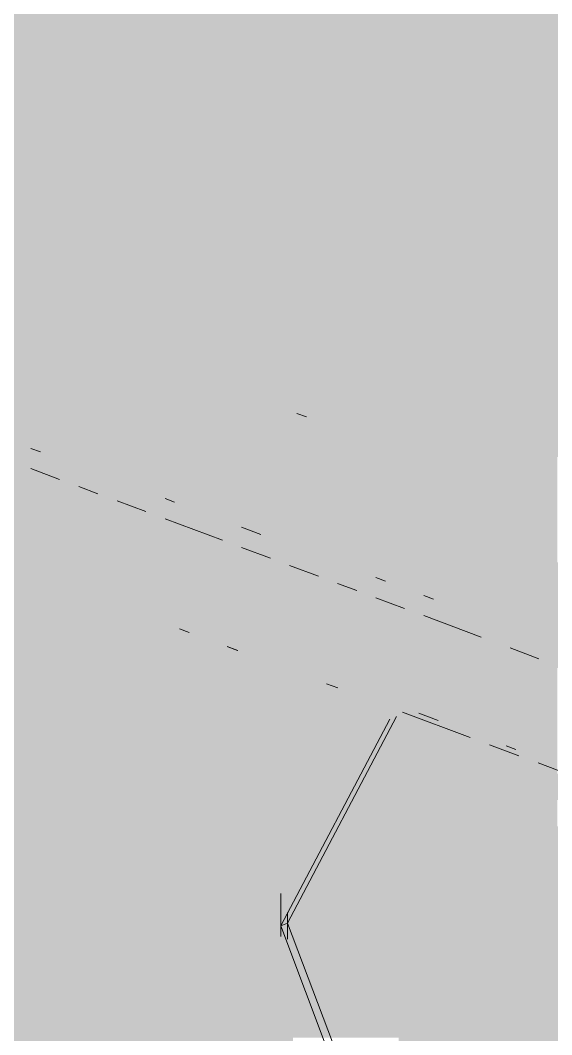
# Paper-space layout '03 3D Building and Roof' of a CAD drawing. Header units: millimetres. Extents: x 5 to 415, y 5 to 292.
# Drawn here: x 146.33 to 149.78, y 93.16 to 99.75 of the extents above; entities that cross this region are included whole.
import ezdxf

# ---------------------------------------------------------------- set-up
doc = ezdxf.new("R2010")
doc.units = ezdxf.units.MM
doc.layers.add('EXISTING', color=7, linetype='Continuous')
doc.layers.add('IMAGES', color=7, linetype='Continuous')

# ---------------------------------------------------------------- blocks, each defined once
blk = doc.blocks.new('SHEET_03')
at = {"layer": 'EXISTING', "color": 250, "lineweight": 9}
for p, q in [((148.1905, 97.1732), (148.1284, 97.1965)), ((146.4022, 96.9691), (146.4644, 96.9458)), ((146.5888, 96.7681), (146.4022, 96.838)), ((146.8375, 96.675), (146.7131, 96.7216)), ((147.2727, 96.643), (147.3349, 96.6197)), ((147.1484, 96.5585), (146.9618, 96.6284)), ((147.6458, 96.3722), (147.2727, 96.5119)), ((147.7701, 96.4567), (147.8945, 96.4101)), ((147.9567, 96.2557), (147.7701, 96.3256)), ((148.2676, 96.1392), (148.081, 96.2091)), ((148.6406, 96.1306), (148.7028, 96.1073)), ((148.5163, 96.0461), (148.3919, 96.0927)), ((148.8272, 95.9296), (148.6406, 95.9995)), ((148.9515, 96.0141), (149.0137, 95.9909)), ((149.3246, 95.7433), (148.9515, 95.883)), ((147.3659, 95.7983), (147.4288, 95.7747)), ((147.7457, 95.656), (147.6763, 95.682)), ((147.6804, 95.6805), (147.7433, 95.6569)), ((149.6976, 95.6035), (149.5111, 95.6734)), ((148.3938, 95.4133), (148.3197, 95.441)), ((148.8128, 95.2563), (149.2532, 95.0913)), ((148.0235, 93.8686), (148.7305, 95.2106)), ((148.7749, 95.2273), (148.0679, 93.8853)), ((149.046, 95.2022), (148.9201, 95.2494)), ((149.379, 95.0442), (149.5677, 94.9735)), ((149.5492, 95.0137), (149.4863, 95.0373)), ((149.6935, 94.9264), (150.071, 94.785)), ((148.0235, 94.079), (148.0235, 93.8686)), ((148.0235, 93.8342), (148.0235, 94.0404)), ((148.0679, 93.8853), (148.0679, 93.9554)), ((148.0235, 93.8686), (148.0679, 93.8853)), ((148.0679, 93.9196), (148.0679, 93.7822)), ((148.0679, 93.8151), (148.0679, 93.8853)), ((148.0679, 93.8853), (148.6111, 92.4473)), ((148.0235, 93.8686), (148.0235, 93.7985)), ((148.7394, 91.9731), (148.0235, 93.8686))]:
    blk.add_line(p, q, dxfattribs=at)
at = {"layer": 'IMAGES', "color": 7}
for points in [[(142.1058, 99.6571), (151.3595, 99.6571), (142.1058, 99.8286), (151.3595, 99.8286)], [(142.7913, 99.4857), (151.8735, 99.4857), (142.7913, 99.6571), (151.8735, 99.6571)], [(142.7913, 99.3143), (156.8431, 99.3143), (142.7913, 99.4857), (156.8431, 99.4857)], [(143.6481, 99.1429), (156.329, 99.1429), (143.6481, 99.3143), (156.329, 99.3143)], [(143.8195, 98.9714), (155.8149, 98.9714), (143.8195, 99.1429), (155.8149, 99.1429)], [(144.5049, 98.8), (155.4722, 98.8), (144.5049, 98.9714), (155.4722, 98.9714)], [(145.019, 98.6286), (154.9581, 98.6286), (145.019, 98.8), (154.9581, 98.8)], [(145.1904, 98.4571), (154.6154, 98.4571), (145.1904, 98.6286), (154.6154, 98.6286)], [(145.8758, 98.2857), (154.1013, 98.2857), (145.8758, 98.4571), (154.1013, 98.4571)], [(145.8758, 98.1143), (146.3899, 98.1143), (145.8758, 98.2857), (146.3899, 98.2857)], [(146.3899, 98.1143), (153.5872, 98.1143), (146.3899, 98.2857), (153.5872, 98.2857)], [(146.0472, 97.9429), (146.3899, 97.9429), (146.0472, 98.1143), (146.3899, 98.1143)], [(146.3899, 97.9429), (146.5613, 97.9429), (146.3899, 98.1143), (146.5613, 98.1143)], [(146.5613, 97.9429), (146.7326, 97.9429), (146.5613, 98.1143), (146.7326, 98.1143)], [(146.7326, 97.9429), (153.2444, 97.9429), (146.7326, 98.1143), (153.2444, 98.1143)], [(146.2186, 97.7714), (146.3899, 97.7714), (146.2186, 97.9429), (146.3899, 97.9429)], [(146.3899, 97.7714), (146.5613, 97.7714), (146.3899, 97.9429), (146.5613, 97.9429)], [(146.5613, 97.7714), (146.7326, 97.7714), (146.5613, 97.9429), (146.7326, 97.9429)], [(146.7326, 97.7714), (147.0754, 97.7714), (146.7326, 97.9429), (147.0754, 97.9429)], [(147.0754, 97.7714), (152.7304, 97.7714), (147.0754, 97.9429), (152.7304, 97.9429)], [(146.0472, 97.6), (146.3899, 97.6), (146.0472, 97.7714), (146.3899, 97.7714)], [(146.3899, 97.6), (146.5613, 97.6), (146.3899, 97.7714), (146.5613, 97.7714)], [(146.5613, 97.6), (146.7326, 97.6), (146.5613, 97.7714), (146.7326, 97.7714)], [(146.7326, 97.6), (146.904, 97.6), (146.7326, 97.7714), (146.904, 97.7714)], [(146.904, 97.6), (147.0754, 97.6), (146.904, 97.7714), (147.0754, 97.7714)], [(147.0754, 97.6), (147.2467, 97.6), (147.0754, 97.7714), (147.2467, 97.7714)], [(147.2467, 97.6), (147.4181, 97.6), (147.2467, 97.7714), (147.4181, 97.7714)], [(147.4181, 97.6), (147.5895, 97.6), (147.4181, 97.7714), (147.5895, 97.7714)], [(147.5895, 97.6), (147.7608, 97.6), (147.5895, 97.7714), (147.7608, 97.7714)], [(147.7608, 97.6), (152.0449, 97.6), (147.7608, 97.7714), (152.0449, 97.7714)], [(145.3617, 97.4286), (146.7326, 97.4286), (145.3617, 97.6), (146.7326, 97.6)], [(146.7326, 97.4286), (147.0754, 97.4286), (146.7326, 97.6), (147.0754, 97.6)], [(147.0754, 97.4286), (147.2467, 97.4286), (147.0754, 97.6), (147.2467, 97.6)], [(147.2467, 97.4286), (147.4181, 97.4286), (147.2467, 97.6), (147.4181, 97.6)], [(147.4181, 97.4286), (147.7608, 97.4286), (147.4181, 97.6), (147.7608, 97.6)], [(147.7608, 97.4286), (147.9322, 97.4286), (147.7608, 97.6), (147.9322, 97.6)], [(147.9322, 97.4286), (151.7022, 97.4286), (147.9322, 97.6), (151.7022, 97.6)], [(146.2186, 97.2571), (147.5895, 97.2571), (146.2186, 97.4286), (147.5895, 97.4286)], [(147.5895, 97.2571), (147.7608, 97.2571), (147.5895, 97.4286), (147.7608, 97.4286)], [(147.7608, 97.2571), (147.9322, 97.2571), (147.7608, 97.4286), (147.9322, 97.4286)], [(147.9322, 97.2571), (148.1036, 97.2571), (147.9322, 97.4286), (148.1036, 97.4286)], [(148.1036, 97.2571), (148.4463, 97.2571), (148.1036, 97.4286), (148.4463, 97.4286)], [(148.4463, 97.2571), (148.6176, 97.2571), (148.4463, 97.4286), (148.6176, 97.4286)], [(148.6176, 97.2571), (151.1881, 97.2571), (148.6176, 97.4286), (151.1881, 97.4286)], [(146.2186, 97.0857), (146.3899, 97.0857), (146.2186, 97.2571), (146.3899, 97.2571)], [(146.3899, 97.0857), (146.5613, 97.0857), (146.3899, 97.2571), (146.5613, 97.2571)], [(146.5613, 97.0857), (147.5895, 97.0857), (146.5613, 97.2571), (147.5895, 97.2571)], [(147.5895, 97.0857), (147.7608, 97.0857), (147.5895, 97.2571), (147.7608, 97.2571)], [(147.7608, 97.0857), (148.1036, 97.0857), (147.7608, 97.2571), (148.1036, 97.2571)], [(148.1036, 97.0857), (148.2749, 97.0857), (148.1036, 97.2571), (148.2749, 97.2571)], [(148.2749, 97.0857), (148.4463, 97.0857), (148.2749, 97.2571), (148.4463, 97.2571)], [(148.4463, 96.9143), (148.6176, 96.9143), (148.4463, 97.2571), (148.6176, 97.2571)], [(148.6176, 97.0857), (148.789, 97.0857), (148.6176, 97.2571), (148.789, 97.2571)], [(148.789, 97.0857), (148.9604, 97.0857), (148.789, 97.2571), (148.9604, 97.2571)], [(148.9604, 97.0857), (150.8454, 97.0857), (148.9604, 97.2571), (150.8454, 97.2571)], [(146.0472, 96.9143), (146.3899, 96.9143), (146.0472, 97.0857), (146.3899, 97.0857)], [(146.3899, 96.9143), (146.5613, 96.9143), (146.3899, 97.0857), (146.5613, 97.0857)], [(146.5613, 96.9143), (148.4463, 96.9143), (146.5613, 97.0857), (148.4463, 97.0857)], [(148.6176, 96.9143), (148.789, 96.9143), (148.6176, 97.0857), (148.789, 97.0857)], [(148.789, 96.9143), (148.9604, 96.9143), (148.789, 97.0857), (148.9604, 97.0857)], [(148.9604, 96.9143), (149.3031, 96.9143), (148.9604, 97.0857), (149.3031, 97.0857)], [(149.3031, 96.9143), (149.4745, 96.9143), (149.3031, 97.0857), (149.4745, 97.0857)], [(149.4745, 96.9143), (150.3313, 96.9143), (149.4745, 97.0857), (150.3313, 97.0857)], [(146.0472, 96.7429), (146.5613, 96.7429), (146.0472, 96.9143), (146.5613, 96.9143)], [(146.5613, 96.7429), (146.7326, 96.7429), (146.5613, 96.9143), (146.7326, 96.9143)], [(146.7326, 96.7429), (146.904, 96.7429), (146.7326, 96.9143), (146.904, 96.9143)], [(146.904, 96.7429), (147.0754, 96.7429), (146.904, 96.9143), (147.0754, 96.9143)], [(147.0754, 96.7429), (147.2467, 96.7429), (147.0754, 96.9143), (147.2467, 96.9143)], [(147.2467, 96.7429), (147.5895, 96.7429), (147.2467, 96.9143), (147.5895, 96.9143)], [(147.5895, 96.7429), (148.4463, 96.7429), (147.5895, 96.9143), (148.4463, 96.9143)], [(148.4463, 96.7429), (148.6176, 96.7429), (148.4463, 96.9143), (148.6176, 96.9143)], [(148.6176, 96.7429), (148.789, 96.7429), (148.6176, 96.9143), (148.789, 96.9143)], [(148.789, 96.7429), (148.9604, 96.7429), (148.789, 96.9143), (148.9604, 96.9143)], [(148.9604, 96.7429), (149.1317, 96.7429), (148.9604, 96.9143), (149.1317, 96.9143)], [(149.1317, 96.7429), (149.3031, 96.7429), (149.1317, 96.9143), (149.3031, 96.9143)], [(149.3031, 96.7429), (149.4745, 96.7429), (149.3031, 96.9143), (149.4745, 96.9143)], [(149.4745, 96.7429), (149.8172, 96.7429), (149.4745, 96.9143), (149.8172, 96.9143)], [(146.2186, 96.5714), (146.3899, 96.5714), (146.2186, 96.7429), (146.3899, 96.7429)], [(146.3899, 96.5714), (146.7326, 96.5714), (146.3899, 96.7429), (146.7326, 96.7429)], [(146.7326, 96.5714), (146.904, 96.5714), (146.7326, 96.7429), (146.904, 96.7429)], [(146.904, 96.5714), (147.0754, 96.5714), (146.904, 96.7429), (147.0754, 96.7429)], [(147.0754, 96.5714), (147.2467, 96.5714), (147.0754, 96.7429), (147.2467, 96.7429)], [(147.2467, 96.5714), (147.4181, 96.5714), (147.2467, 96.7429), (147.4181, 96.7429)], [(147.4181, 96.5714), (147.5895, 96.5714), (147.4181, 96.7429), (147.5895, 96.7429)], [(147.5895, 96.5714), (147.9322, 96.5714), (147.5895, 96.7429), (147.9322, 96.7429)], [(147.9322, 96.5714), (148.9604, 96.5714), (147.9322, 96.7429), (148.9604, 96.7429)], [(148.9604, 96.5714), (149.1317, 96.5714), (148.9604, 96.7429), (149.1317, 96.7429)], [(149.1317, 96.5714), (149.3031, 96.5714), (149.1317, 96.7429), (149.3031, 96.7429)], [(149.3031, 96.5714), (149.4745, 96.5714), (149.3031, 96.7429), (149.4745, 96.7429)], [(149.4745, 96.5714), (149.6458, 96.5714), (149.4745, 96.7429), (149.6458, 96.7429)], [(149.6458, 96.5714), (149.8172, 96.5714), (149.6458, 96.7429), (149.8172, 96.7429)], [(146.2186, 96.4), (146.3899, 96.4), (146.2186, 96.5714), (146.3899, 96.5714)], [(146.3899, 96.2286), (146.5613, 96.2286), (146.3899, 96.5714), (146.5613, 96.5714)], [(146.5613, 96.2286), (146.7326, 96.2286), (146.5613, 96.5714), (146.7326, 96.5714)], [(146.7326, 96.2286), (146.904, 96.2286), (146.7326, 96.5714), (146.904, 96.5714)], [(146.904, 96.4), (147.0754, 96.4), (146.904, 96.5714), (147.0754, 96.5714)], [(147.0754, 96.4), (147.2467, 96.4), (147.0754, 96.5714), (147.2467, 96.5714)], [(147.2467, 96.4), (147.5895, 96.4), (147.2467, 96.5714), (147.5895, 96.5714)], [(147.5895, 96.4), (147.7608, 96.4), (147.5895, 96.5714), (147.7608, 96.5714)], [(147.7608, 96.4), (147.9322, 96.4), (147.7608, 96.5714), (147.9322, 96.5714)], [(147.9322, 96.4), (148.1036, 96.4), (147.9322, 96.5714), (148.1036, 96.5714)], [(148.1036, 96.4), (148.4463, 96.4), (148.1036, 96.5714), (148.4463, 96.5714)], [(148.4463, 96.4), (149.3031, 96.4), (148.4463, 96.5714), (149.3031, 96.5714)], [(149.3031, 96.4), (149.4745, 96.4), (149.3031, 96.5714), (149.4745, 96.5714)], [(149.4745, 96.4), (149.8172, 96.4), (149.4745, 96.5714), (149.8172, 96.5714)], [(146.2186, 96.2286), (146.3899, 96.2286), (146.2186, 96.4), (146.3899, 96.4)], [(146.904, 96.2286), (147.0754, 96.2286), (146.904, 96.4), (147.0754, 96.4)], [(147.0754, 96.2286), (147.2467, 96.2286), (147.0754, 96.4), (147.2467, 96.4)], [(147.2467, 96.2286), (147.4181, 96.2286), (147.2467, 96.4), (147.4181, 96.4)], [(147.4181, 96.2286), (147.5895, 96.2286), (147.4181, 96.4), (147.5895, 96.4)], [(147.5895, 96.2286), (147.7608, 96.2286), (147.5895, 96.4), (147.7608, 96.4)], [(147.7608, 96.2286), (147.9322, 96.2286), (147.7608, 96.4), (147.9322, 96.4)], [(147.9322, 96.2286), (148.1036, 96.2286), (147.9322, 96.4), (148.1036, 96.4)], [(148.1036, 96.2286), (148.4463, 96.2286), (148.1036, 96.4), (148.4463, 96.4)], [(148.4463, 96.2286), (148.6176, 96.2286), (148.4463, 96.4), (148.6176, 96.4)], [(148.6176, 96.2286), (148.789, 96.2286), (148.6176, 96.4), (148.789, 96.4)], [(148.789, 96.2286), (149.8172, 96.2286), (148.789, 96.4), (149.8172, 96.4)], [(146.2186, 96.0571), (146.5613, 96.0571), (146.2186, 96.2286), (146.5613, 96.2286)], [(146.5613, 96.0571), (146.7326, 96.0571), (146.5613, 96.2286), (146.7326, 96.2286)], [(146.7326, 96.0571), (146.904, 96.0571), (146.7326, 96.2286), (146.904, 96.2286)], [(146.904, 96.0571), (147.0754, 96.0571), (146.904, 96.2286), (147.0754, 96.2286)], [(147.0754, 96.0571), (147.2467, 96.0571), (147.0754, 96.2286), (147.2467, 96.2286)], [(147.2467, 95.8857), (147.5895, 95.8857), (147.2467, 96.2286), (147.5895, 96.2286)], [(147.5895, 96.0571), (147.7608, 96.0571), (147.5895, 96.2286), (147.7608, 96.2286)], [(147.7608, 96.0571), (147.9322, 96.0571), (147.7608, 96.2286), (147.9322, 96.2286)], [(147.9322, 96.0571), (148.1036, 96.0571), (147.9322, 96.2286), (148.1036, 96.2286)], [(148.1036, 96.0571), (148.2749, 96.0571), (148.1036, 96.2286), (148.2749, 96.2286)], [(148.2749, 96.0571), (148.6176, 96.0571), (148.2749, 96.2286), (148.6176, 96.2286)], [(148.6176, 96.0571), (148.789, 96.0571), (148.6176, 96.2286), (148.789, 96.2286)], [(148.789, 96.0571), (148.9604, 96.0571), (148.789, 96.2286), (148.9604, 96.2286)], [(148.9604, 96.0571), (149.1317, 96.0571), (148.9604, 96.2286), (149.1317, 96.2286)], [(149.1317, 96.0571), (149.3031, 96.0571), (149.1317, 96.2286), (149.3031, 96.2286)], [(149.3031, 96.0571), (150.1599, 96.0571), (149.3031, 96.2286), (150.1599, 96.2286)], [(146.2186, 95.8857), (146.3899, 95.8857), (146.2186, 96.0571), (146.3899, 96.0571)], [(146.3899, 95.8857), (146.5613, 95.8857), (146.3899, 96.0571), (146.5613, 96.0571)], [(146.5613, 95.8857), (146.7326, 95.8857), (146.5613, 96.0571), (146.7326, 96.0571)], [(146.7326, 95.8857), (146.904, 95.8857), (146.7326, 96.0571), (146.904, 96.0571)], [(146.904, 95.8857), (147.0754, 95.8857), (146.904, 96.0571), (147.0754, 96.0571)], [(147.0754, 95.8857), (147.2467, 95.8857), (147.0754, 96.0571), (147.2467, 96.0571)], [(147.5895, 95.8857), (147.7608, 95.8857), (147.5895, 96.0571), (147.7608, 96.0571)], [(147.7608, 95.7143), (147.9322, 95.7143), (147.7608, 96.0571), (147.9322, 96.0571)], [(147.9322, 95.8857), (148.1036, 95.8857), (147.9322, 96.0571), (148.1036, 96.0571)], [(148.1036, 95.8857), (148.2749, 95.8857), (148.1036, 96.0571), (148.2749, 96.0571)], [(148.2749, 95.8857), (148.4463, 95.8857), (148.2749, 96.0571), (148.4463, 96.0571)], [(148.4463, 95.8857), (148.6176, 95.8857), (148.4463, 96.0571), (148.6176, 96.0571)], [(148.6176, 95.8857), (148.9604, 95.8857), (148.6176, 96.0571), (148.9604, 96.0571)], [(148.9604, 95.8857), (149.3031, 95.8857), (148.9604, 96.0571), (149.3031, 96.0571)], [(149.3031, 95.8857), (149.4745, 95.8857), (149.3031, 96.0571), (149.4745, 96.0571)], [(149.4745, 95.8857), (149.9885, 95.8857), (149.4745, 96.0571), (149.9885, 96.0571)], [(146.2186, 92.9714), (146.3899, 92.9714), (146.2186, 95.8857), (146.3899, 95.8857)], [(146.3899, 95.7143), (146.5613, 95.7143), (146.3899, 95.8857), (146.5613, 95.8857)], [(146.5613, 95.7143), (146.7326, 95.7143), (146.5613, 95.8857), (146.7326, 95.8857)], [(146.7326, 95.7143), (146.904, 95.7143), (146.7326, 95.8857), (146.904, 95.8857)], [(146.904, 95.7143), (147.0754, 95.7143), (146.904, 95.8857), (147.0754, 95.8857)], [(147.0754, 95.7143), (147.2467, 95.7143), (147.0754, 95.8857), (147.2467, 95.8857)], [(147.2467, 95.7143), (147.4181, 95.7143), (147.2467, 95.8857), (147.4181, 95.8857)], [(147.4181, 95.7143), (147.5895, 95.7143), (147.4181, 95.8857), (147.5895, 95.8857)], [(147.5895, 95.7143), (147.7608, 95.7143), (147.5895, 95.8857), (147.7608, 95.8857)], [(147.9322, 95.7143), (148.2749, 95.7143), (147.9322, 95.8857), (148.2749, 95.8857)], [(148.2749, 95.5429), (148.4463, 95.5429), (148.2749, 95.8857), (148.4463, 95.8857)], [(148.4463, 95.7143), (148.6176, 95.7143), (148.4463, 95.8857), (148.6176, 95.8857)], [(148.6176, 95.7143), (148.789, 95.7143), (148.6176, 95.8857), (148.789, 95.8857)], [(148.789, 95.7143), (148.9604, 95.7143), (148.789, 95.8857), (148.9604, 95.8857)], [(148.9604, 95.7143), (149.1317, 95.7143), (148.9604, 95.8857), (149.1317, 95.8857)], [(149.1317, 95.7143), (149.3031, 95.7143), (149.1317, 95.8857), (149.3031, 95.8857)], [(149.3031, 95.7143), (149.4745, 95.7143), (149.3031, 95.8857), (149.4745, 95.8857)], [(149.4745, 95.7143), (149.9885, 95.7143), (149.4745, 95.8857), (149.9885, 95.8857)], [(146.3899, 95.5429), (146.7326, 95.5429), (146.3899, 95.7143), (146.7326, 95.7143)], [(146.7326, 95.5429), (147.0754, 95.5429), (146.7326, 95.7143), (147.0754, 95.7143)], [(147.0754, 95.5429), (147.2467, 95.5429), (147.0754, 95.7143), (147.2467, 95.7143)], [(147.2467, 95.5429), (147.4181, 95.5429), (147.2467, 95.7143), (147.4181, 95.7143)], [(147.4181, 95.5429), (147.9322, 95.5429), (147.4181, 95.7143), (147.9322, 95.7143)], [(147.9322, 95.5429), (148.1036, 95.5429), (147.9322, 95.7143), (148.1036, 95.7143)], [(148.1036, 95.5429), (148.2749, 95.5429), (148.1036, 95.7143), (148.2749, 95.7143)], [(148.4463, 95.5429), (148.6176, 95.5429), (148.4463, 95.7143), (148.6176, 95.7143)], [(148.6176, 95.3714), (148.789, 95.3714), (148.6176, 95.7143), (148.789, 95.7143)], [(148.789, 95.5429), (149.1317, 95.5429), (148.789, 95.7143), (149.1317, 95.7143)], [(149.1317, 95.5429), (149.3031, 95.5429), (149.1317, 95.7143), (149.3031, 95.7143)], [(149.3031, 95.5429), (149.4745, 95.5429), (149.3031, 95.7143), (149.4745, 95.7143)], [(149.4745, 95.5429), (149.9885, 95.5429), (149.4745, 95.7143), (149.9885, 95.7143)], [(146.3899, 95.3714), (147.4181, 95.3714), (146.3899, 95.5429), (147.4181, 95.5429)], [(147.4181, 95.3714), (147.5895, 95.3714), (147.4181, 95.5429), (147.5895, 95.5429)], [(147.5895, 95.3714), (147.7608, 95.3714), (147.5895, 95.5429), (147.7608, 95.5429)], [(147.7608, 95.3714), (147.9322, 95.3714), (147.7608, 95.5429), (147.9322, 95.5429)], [(147.9322, 95.3714), (148.1036, 95.3714), (147.9322, 95.5429), (148.1036, 95.5429)], [(148.1036, 95.3714), (148.2749, 95.3714), (148.1036, 95.5429), (148.2749, 95.5429)], [(148.2749, 95.2), (148.4463, 95.2), (148.2749, 95.5429), (148.4463, 95.5429)], [(148.4463, 95.3714), (148.6176, 95.3714), (148.4463, 95.5429), (148.6176, 95.5429)], [(148.789, 95.3714), (149.3031, 95.3714), (148.789, 95.5429), (149.3031, 95.5429)], [(149.3031, 95.3714), (149.4745, 95.3714), (149.3031, 95.5429), (149.4745, 95.5429)], [(149.4745, 95.3714), (149.6458, 95.3714), (149.4745, 95.5429), (149.6458, 95.5429)], [(149.6458, 95.3714), (149.8172, 95.3714), (149.6458, 95.5429), (149.8172, 95.5429)], [(146.3899, 95.2), (147.5895, 95.2), (146.3899, 95.3714), (147.5895, 95.3714)], [(147.5895, 95.2), (147.9322, 95.2), (147.5895, 95.3714), (147.9322, 95.3714)], [(147.9322, 95.2), (148.1036, 95.2), (147.9322, 95.3714), (148.1036, 95.3714)], [(148.1036, 95.2), (148.2749, 95.2), (148.1036, 95.3714), (148.2749, 95.3714)], [(148.4463, 95.2), (148.6176, 95.2), (148.4463, 95.3714), (148.6176, 95.3714)], [(148.6176, 95.2), (148.789, 95.2), (148.6176, 95.3714), (148.789, 95.3714)], [(148.789, 95.2), (149.1317, 95.2), (148.789, 95.3714), (149.1317, 95.3714)], [(149.1317, 95.2), (149.3031, 95.2), (149.1317, 95.3714), (149.3031, 95.3714)], [(149.3031, 95.2), (149.8172, 95.2), (149.3031, 95.3714), (149.8172, 95.3714)], [(146.3899, 94.6857), (148.2749, 94.6857), (146.3899, 95.2), (148.2749, 95.2)], [(148.2749, 95.0286), (148.6176, 95.0286), (148.2749, 95.2), (148.6176, 95.2)], [(148.6176, 95.0286), (149.1317, 95.0286), (148.6176, 95.2), (149.1317, 95.2)], [(149.1317, 94.8571), (149.3031, 94.8571), (149.1317, 95.2), (149.3031, 95.2)], [(149.3031, 95.0286), (149.4745, 95.0286), (149.3031, 95.2), (149.4745, 95.2)], [(149.4745, 95.0286), (149.6458, 95.0286), (149.4745, 95.2), (149.6458, 95.2)], [(149.6458, 95.0286), (149.8172, 95.0286), (149.6458, 95.2), (149.8172, 95.2)], [(148.2749, 94.6857), (148.4463, 94.6857), (148.2749, 95.0286), (148.4463, 95.0286)], [(148.4463, 94.8571), (148.6176, 94.8571), (148.4463, 95.0286), (148.6176, 95.0286)], [(148.6176, 94.8571), (148.789, 94.8571), (148.6176, 95.0286), (148.789, 95.0286)], [(148.789, 94.8571), (148.9604, 94.8571), (148.789, 95.0286), (148.9604, 95.0286)], [(148.9604, 94.8571), (149.1317, 94.8571), (148.9604, 95.0286), (149.1317, 95.0286)], [(149.3031, 94.8571), (149.6458, 94.8571), (149.3031, 95.0286), (149.6458, 95.0286)], [(149.6458, 94.8571), (149.8172, 94.8571), (149.6458, 95.0286), (149.8172, 95.0286)], [(148.4463, 94.6857), (148.789, 94.6857), (148.4463, 94.8571), (148.789, 94.8571)], [(148.789, 94.6857), (148.9604, 94.6857), (148.789, 94.8571), (148.9604, 94.8571)], [(148.9604, 94.6857), (149.1317, 94.6857), (148.9604, 94.8571), (149.1317, 94.8571)], [(149.1317, 94.6857), (149.3031, 94.6857), (149.1317, 94.8571), (149.3031, 94.8571)], [(149.3031, 94.6857), (149.4745, 94.6857), (149.3031, 94.8571), (149.4745, 94.8571)], [(149.4745, 94.6857), (149.6458, 94.6857), (149.4745, 94.8571), (149.6458, 94.8571)], [(149.6458, 94.6857), (149.9885, 94.6857), (149.6458, 94.8571), (149.9885, 94.8571)], [(146.3899, 94.3429), (148.1036, 94.3429), (146.3899, 94.6857), (148.1036, 94.6857)], [(148.1036, 94.5143), (148.2749, 94.5143), (148.1036, 94.6857), (148.2749, 94.6857)], [(148.2749, 94.5143), (148.4463, 94.5143), (148.2749, 94.6857), (148.4463, 94.6857)], [(148.4463, 94.5143), (148.6176, 94.5143), (148.4463, 94.6857), (148.6176, 94.6857)], [(148.6176, 94.5143), (148.789, 94.5143), (148.6176, 94.6857), (148.789, 94.6857)], [(148.789, 94.5143), (149.6458, 94.5143), (148.789, 94.6857), (149.6458, 94.6857)], [(149.6458, 94.5143), (149.8172, 94.5143), (149.6458, 94.6857), (149.8172, 94.6857)], [(148.1036, 94.3429), (148.2749, 94.3429), (148.1036, 94.5143), (148.2749, 94.5143)], [(148.2749, 94.3429), (148.6176, 94.3429), (148.2749, 94.5143), (148.6176, 94.5143)], [(148.6176, 94.3429), (148.789, 94.3429), (148.6176, 94.5143), (148.789, 94.5143)], [(148.789, 94.3429), (149.9885, 94.3429), (148.789, 94.5143), (149.9885, 94.5143)], [(146.3899, 94.1714), (147.9322, 94.1714), (146.3899, 94.3429), (147.9322, 94.3429)], [(147.9322, 94.1714), (148.1036, 94.1714), (147.9322, 94.3429), (148.1036, 94.3429)], [(148.1036, 94.1714), (148.2749, 94.1714), (148.1036, 94.3429), (148.2749, 94.3429)], [(148.2749, 94.1714), (148.4463, 94.1714), (148.2749, 94.3429), (148.4463, 94.3429)], [(148.4463, 94.1714), (148.6176, 94.1714), (148.4463, 94.3429), (148.6176, 94.3429)], [(148.6176, 94.1714), (148.789, 94.1714), (148.6176, 94.3429), (148.789, 94.3429)], [(148.789, 94.1714), (150.1599, 94.1714), (148.789, 94.3429), (150.1599, 94.3429)], [(146.3899, 93.4857), (147.7608, 93.4857), (146.3899, 94.1714), (147.7608, 94.1714)], [(147.7608, 94), (147.9322, 94), (147.7608, 94.1714), (147.9322, 94.1714)], [(147.9322, 94), (148.1036, 94), (147.9322, 94.1714), (148.1036, 94.1714)], [(148.1036, 93.3143), (148.2749, 93.3143), (148.1036, 94.1714), (148.2749, 94.1714)], [(148.2749, 94), (148.4463, 94), (148.2749, 94.1714), (148.4463, 94.1714)], [(148.4463, 94), (148.6176, 94), (148.4463, 94.1714), (148.6176, 94.1714)], [(148.6176, 94), (150.1599, 94), (148.6176, 94.1714), (150.1599, 94.1714)], [(147.7608, 93.6571), (147.9322, 93.6571), (147.7608, 94), (147.9322, 94)], [(147.9322, 93.6571), (148.1036, 93.6571), (147.9322, 94), (148.1036, 94)], [(148.2749, 93.8286), (148.4463, 93.8286), (148.2749, 94), (148.4463, 94)], [(148.4463, 93.6571), (150.3313, 93.6571), (148.4463, 94), (150.3313, 94)], [(148.2749, 93.6571), (148.4463, 93.6571), (148.2749, 93.8286), (148.4463, 93.8286)], [(147.7608, 93.4857), (147.9322, 93.4857), (147.7608, 93.6571), (147.9322, 93.6571)], [(147.9322, 93.4857), (148.1036, 93.4857), (147.9322, 93.6571), (148.1036, 93.6571)], [(148.2749, 93.4857), (148.4463, 93.4857), (148.2749, 93.6571), (148.4463, 93.6571)], [(148.4463, 93.4857), (148.6176, 93.4857), (148.4463, 93.6571), (148.6176, 93.6571)], [(148.6176, 93.4857), (150.3313, 93.4857), (148.6176, 93.6571), (150.3313, 93.6571)], [(146.3899, 92.9714), (147.9322, 92.9714), (146.3899, 93.4857), (147.9322, 93.4857)], [(147.9322, 93.3143), (148.1036, 93.3143), (147.9322, 93.4857), (148.1036, 93.4857)], [(148.2749, 93.3143), (148.4463, 93.3143), (148.2749, 93.4857), (148.4463, 93.4857)], [(148.4463, 93.3143), (148.6176, 93.3143), (148.4463, 93.4857), (148.6176, 93.4857)], [(148.6176, 93.3143), (150.5026, 93.3143), (148.6176, 93.4857), (150.5026, 93.4857)], [(147.9322, 92.9714), (148.1036, 92.9714), (147.9322, 93.3143), (148.1036, 93.3143)], [(148.1036, 93.1429), (148.2749, 93.1429), (148.1036, 93.3143), (148.2749, 93.3143)], [(148.2749, 93.1429), (148.4463, 93.1429), (148.2749, 93.3143), (148.4463, 93.3143)], [(148.4463, 93.1429), (148.6176, 93.1429), (148.4463, 93.3143), (148.6176, 93.3143)], [(148.6176, 93.1429), (148.789, 93.1429), (148.6176, 93.3143), (148.789, 93.3143)], [(148.789, 92.9714), (150.5026, 92.9714), (148.789, 93.3143), (150.5026, 93.3143)]]:
    blk.add_solid(points, dxfattribs=at)

psp = doc.layouts.new('03 3D Building and Roof')

# ---------------------------------------------------------------- block references
psp.add_blockref('SHEET_03', (0, 0))

doc.saveas('drawing.dxf')
